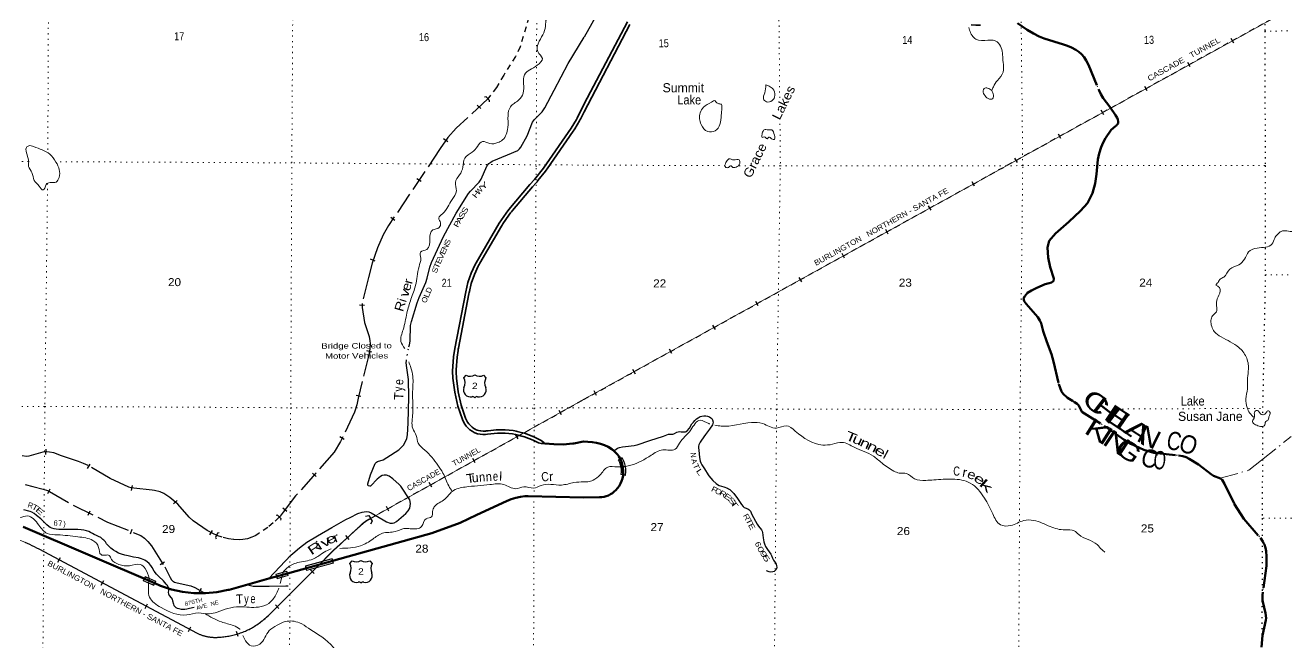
# Model space of a CAD drawing. Header units: feet. Extents: x -248627 to 3, y 0 to 184934.
# Drawn here: x -43174 to -15596, y 76431 to 89931 of the extents above; entities that cross this region are included whole.
import ezdxf
from ezdxf.enums import TextEntityAlignment as Align

# ---------------------------------------------------------------- set-up
doc = ezdxf.new("R2010")
doc.units = ezdxf.units.FT
doc.header["$LTSCALE"] = 80
for name, pattern in [('DOT_DASHED', [7.7, 5, -1.2, 0.3, -1.2]), ('DOTTED', [1.5, 0.3, -1.2]), ('LONG_DASH_SHORT_DASH', [9.9, 6, -1.2, 1.5, -1.2]), ('LONG_DASHED', [7.5, 6, -1.5]), ('SHORT_DASHED', [2.7, 1.5, -1.2])]:
    doc.linetypes.add(name, pattern=pattern)
for name, color, linetype, lineweight in [('11', 7, 'LONG_DASH_SHORT_DASH', 60), ('16', 7, 'Continuous', 25), ('20', 7, 'Continuous', 70), ('29', 7, 'Continuous', 25), ('30', 7, 'Continuous', 13), ('34', 7, 'Continuous', 25), ('39', 7, 'Continuous', 13), ('41', 7, 'Continuous', 13), ('44', 7, 'DOT_DASHED', 13), ('57', 7, 'Continuous', 13), ('6', 7, 'DOTTED', 25), ('63', 7, 'Continuous', 25), ('7', 7, 'DOTTED', 13)]:
    doc.layers.add(name, color=color, linetype=linetype, lineweight=lineweight)
doc.layers.add('12', color=7, linetype='Continuous')

msp = doc.modelspace()

# ---------------------------------------------------------------- linework, layer by layer
at = {"layer": '11'}
for points in [[(-21481.13, 89975.41), (-21272.68, 89832.97), (-21135.41, 89747.76), (-21007.46, 89682.47), (-20899.85, 89638.38), (-20474.47, 89513.74), (-20387.19, 89481.52), (-20300.76, 89444.22), (-20209.25, 89395.46), (-20140.62, 89351.37), (-20080.46, 89299.66), (-20027.07, 89236.07), (-19978.78, 89160.18), (-19927.94, 89068.61), (-19700, 88506.48), (-19661.86, 88426.78), (-19606.79, 88335.21), (-19466.97, 88149.54), (-19342.41, 87968.09), (-19305.97, 87908.32), (-19286.48, 87868.47), (-19278.01, 87830.31), (-19284.79, 87786.23), (-19300.04, 87762.91), (-19308.09, 87752.2), (-19321.23, 87737.48), (-19336.9, 87722.73), (-19431.38, 87645.06), (-19556.37, 87461.17), (-19610.6, 87364.51), (-19654.66, 87262.77), (-19697.03, 87129.66), (-19725.85, 86994), (-19753.95, 86677.69), (-19785.28, 86473.87), (-19840.12, 86259.61), (-19955.06, 86043.89), (-20103.88, 85871.57), (-20361.79, 85636.92), (-20649.66, 85375.09), (-20788.07, 85215.7), (-20829.85, 85074.6), (-20814.18, 84855.11), (-20767.18, 84640.84), (-20691.45, 84395.22), (-20696.67, 84339.04), (-20742.37, 84305.72), (-20788.07, 84291.35), (-20879.47, 84269.14), (-21062.27, 84192.71), (-21175.87, 84134.57), (-21260.74, 84078.39), (-21319.5, 84011.76), (-21349.53, 83954.93), (-21333.86, 83900.71), (-21290.77, 83837.99), (-21039.67, 83547.8), (-20995.68, 83477.4), (-20966.96, 83416), (-20921.26, 83239.62), (-20839, 83007.72), (-20742.37, 82739.88), (-20697.98, 82583.1), (-20578.71, 82082.71), (-20520.4, 81927.23), (-20482.54, 81873.66), (-20388.91, 81784.27), (-20279.8, 81717.43)], [(-20279.8, 81717.43), (-20233.15, 81692.88), (-20174.39, 81652.86), (-20144.36, 81615.63), (-20073.85, 81481.06), (-19521.22, 81133.11), (-19149.69, 80868.77), (-19006.04, 80780.41), (-18718.79, 80649.28), (-18504.64, 80583.95), (-17964.06, 80526.46), (-17868.46, 80511.03), (-17796.92, 80487.26), (-17730.05, 80453.54), (-17522.71, 80326.56), (-17244.33, 80108.63), (-17196.27, 80080.93), (-17044.8, 80024.75), (-17009.29, 79993.65), (-16956.01, 79907.16), (-16744.48, 79468.17), (-16598.24, 79242.14), (-16532.95, 79142.84), (-16172.56, 78723.44), (-16121.39, 78646.64), (-16104.72, 78609.9), (-16083.77, 78579.72), (-16058.72, 78508.15), (-16045.66, 78432.37), (-16036.76, 78317.1), (-16039.38, 78110.67), (-16129.22, 77474.7), (-16128.17, 77386.85), (-16118.77, 77323.15), (-16060.26, 77077.2), (-16048.26, 76971.7), (-16050.49, 76927.76), (-16125.55, 76592.48), (-16146.44, 76331.17)]]:
    msp.add_lwpolyline(points, dxfattribs=at)
at = {"layer": '16'}
for p, q in [((-33588.23, 82222.72), (-33536.92, 82281.48)), ((-33345.16, 82287.45), (-33345.44, 82287.25)), ((-33153.07, 82281.57), (-33101.68, 82222.72)), ((-36078.31, 78165.92), (-36027, 78224.68)), ((-35835.24, 78230.65), (-35835.52, 78230.45)), ((-35643.15, 78224.77), (-35591.76, 78165.92))]:
    msp.add_line(p, q, dxfattribs=at)
for centre, radius, start, end in [((-33781.21, 82112.09), 222.05, 332.97043, 29.75871), ((-33445.84, 82439.14), 182.07, 239.97227, 303.45418), ((-33244.06, 82438.64), 181.52, 236.33975, 300.08743), ((-33244.07, 82439.14), 182.07, 236.54582, 236.59441), ((-32908.71, 82112.09), 222.05, 150.24129, 207.02957), ((-33442.02, 81957.19), 151.42, 159.09177, 283.81923), ((-33247.9, 81957.19), 151.42, 256.18077, 20.90823), ((-36271.29, 78055.29), 222.05, 332.97043, 29.75871), ((-35935.92, 78382.34), 182.07, 239.97227, 303.45418), ((-35734.14, 78381.84), 181.52, 236.33975, 300.08743), ((-35734.15, 78382.34), 182.07, 236.54582, 236.59441), ((-35398.79, 78055.29), 222.05, 150.24129, 207.02957), ((-35932.1, 77900.39), 151.42, 159.09177, 283.81923), ((-35737.98, 77900.39), 151.42, 256.18077, 20.90823)]:
    msp.add_arc(centre, radius, start, end, dxfattribs=at)
for centre, major_axis, start_param, end_param in [((-33386.68, 81758.37), (-19.56, 51.67), 4.95877769, 6.28318531), ((-33303.23, 81758.37), (19.56, 51.67), 0, 1.32637542), ((-35876.76, 77701.57), (-19.56, 51.67), 4.95877769, 6.28318531), ((-35793.31, 77701.57), (19.56, 51.67), 0, 1.32637542)]:
    msp.add_ellipse(centre, major_axis=major_axis, ratio=0.929097, start_param=start_param, end_param=end_param, dxfattribs=at)
at = {"layer": '20', "lineweight": 35}
for points in [[(-30957.86, 88039.07), (-29955.22, 89944.7)], [(-30957.62, 88211.14), (-30007.36, 90006.5)], [(-22496.41, 89938.56), (-22392.79, 89930.06), (-22288.84, 89932.44)], [(-31812.09, 80785.34), (-31835.4, 80785.27), (-31894.47, 80789.4), (-31952.78, 80799.68), (-32069.31, 80857), (-32260.94, 80931.71), (-32459.33, 80985.98), (-32519.08, 80996.42), (-32683.22, 81013.1), (-32848.19, 81012.53), (-33065.33, 80989.05), (-33109.15, 80984.7), (-33168.63, 80984.23), (-33227.83, 80989.98), (-33286.1, 81001.89), (-33342.81, 81019.82), (-33357.08, 81026.72), (-33406, 81054.56), (-33451.75, 81087.37), (-33493.81, 81124.77), (-33531.74, 81166.37), (-33565.11, 81211.7), (-33593.56, 81260.27), (-33616.77, 81311.55), (-33717.11, 81604.36), (-33786.29, 81906.05), (-33823.55, 82213.32), (-33830.12, 82371.03), (-33809.76, 82682.15), (-33782.74, 82862.9), (-33543.52, 84100.51), (-33495.26, 84308.04), (-33425.58, 84509.39), (-33335.23, 84702.36), (-33315.11, 84739.13), (-32813.14, 85601.81), (-32663.32, 85824.88), (-32603.92, 85901.01), (-32141.81, 86446.59), (-32040.9, 86560.91), (-31844.4, 86807.44), (-31238.46, 87683.51), (-31124.08, 87871.64), (-31107.78, 87902.51), (-30957.62, 88211.14)], [(-31812.09, 80785.34), (-31840.2, 80811.27), (-31893.39, 80852.79), (-32038.45, 80925.36), (-32237.39, 81002.92), (-32420.01, 81052.88), (-32443.86, 81059.4), (-32470.01, 81063.97), (-32507.61, 81070.54), (-32679.55, 81088.01), (-32831.25, 81087.49), (-32853.32, 81087.42), (-32881.25, 81084.4), (-33050.63, 81066.08), (-33079.89, 81062.92), (-33100.63, 81060.86), (-33113.67, 81059.56), (-33165.3, 81059.16), (-33216.68, 81064.15), (-33267.26, 81074.48), (-33291.49, 81082.14), (-33313.68, 81089.16), (-33341.49, 81104.03), (-33365.55, 81117.72), (-33404.91, 81145.94), (-33441.11, 81178.13), (-33473.75, 81213.93), (-33502.46, 81252.94), (-33526.94, 81294.74), (-33535.91, 81314.55), (-33547.07, 81339.21), (-33555.76, 81364.55), (-33644.98, 81624.93), (-33712.41, 81918.97), (-33748.73, 82218.44), (-33754, 82345.06), (-33755.08, 82370.87), (-33753.49, 82395.06), (-33735.28, 82673.34), (-33712.81, 82823.67), (-33708.97, 82849.35), (-33704.27, 82873.67), (-33474.71, 84061.28), (-33469.62, 84087.64), (-33464.12, 84111.28), (-33423.2, 84287.26), (-33356.08, 84481.19), (-33269.06, 84667.04), (-33263.94, 84676.41), (-33249.86, 84702.14), (-33235.74, 84726.41), (-32763.32, 85538.31), (-32748.73, 85563.38), (-32731.99, 85588.31), (-32603.33, 85779.87), (-32566.14, 85827.54), (-32545.93, 85853.44), (-32525.51, 85877.54), (-32085.08, 86397.53), (-32006.74, 86486.28), (-31984.6, 86511.36), (-31964.74, 86536.28), (-31803.55, 86738.51), (-31783.46, 86763.72), (-31766.31, 86788.51), (-31194.07, 87615.85), (-31176.3, 87641.55), (-31161.8, 87665.85), (-31056.26, 87842.72), (-31041.11, 87868.11), (-31029.2, 87892.72), (-30957.86, 88039.07)]]:
    msp.add_lwpolyline(points, dxfattribs=at)
at = {"layer": '20'}
for points in [[(-31812.09, 80785.34), (-31621.82, 80770.04), (-31412.94, 80766.41), (-31204.83, 80784.64), (-31180.54, 80788.2), (-30967.77, 80830.36)], [(-30969.46, 79606.23), (-30620.66, 79614.02), (-30570.3, 79616.22), (-30520.44, 79623.68), (-30471.64, 79636.3), (-30424.43, 79653.96), (-30379.31, 79676.45), (-30336.8, 79703.54), (-30297.35, 79734.92), (-30261.4, 79770.25), (-30230.05, 79808.19), (-30193.78, 79857.77), (-30162.9, 79910.87), (-30137.73, 79966.9), (-30118.56, 80025.26), (-30105.6, 80085.3), (-30103.42, 80099.9), (-30102.49, 80186.38), (-30110.75, 80264.58), (-30128.31, 80366.85), (-30160.33, 80442.04), (-30197.87, 80506.34), (-30199.3, 80508.24), (-30234.75, 80555.46), (-30276.57, 80600.45), (-30322.87, 80640.83), (-30334.03, 80649.36), (-30353.56, 80663.41), (-30430.98, 80711.65), (-30513.01, 80751.53), (-30598.77, 80782.62), (-30687.3, 80804.57), (-30777.65, 80817.15), (-30967.77, 80830.36)], [(-37852.45, 77832.79), (-37440, 77948.02), (-36450.61, 78224.44), (-36425.26, 78231.52), (-34282.78, 78830.1), (-33667.07, 79053.96), (-33299.24, 79224.2), (-32650.01, 79525.94), (-32551.97, 79568.93), (-32449.97, 79601.44), (-32345.14, 79623.11), (-32251.52, 79633.01), (-32180.12, 79636.18), (-30969.46, 79606.23)], [(-43220.63, 78964.13), (-40341.23, 77730.29), (-40215.67, 77676.49), (-39978.22, 77596.87), (-39733.76, 77542.5), (-39484.95, 77513.98), (-39234.52, 77511.63), (-38985.21, 77535.47), (-38739.77, 77585.24), (-38718.62, 77590.79), (-37852.45, 77832.79)]]:
    msp.add_lwpolyline(points, dxfattribs=at)
at = {"layer": '29', "linetype": 'DOTTED'}
msp.add_line((-34842.63, 82595.31), (-34788.87, 82898.24), dxfattribs=at)
at = {"layer": '29'}
for points in [[(-29923.81, 91773.83), (-29588.71, 91424.03), (-29575.18, 91405.81), (-29575.18, 91372.15), (-29590.47, 91344.61), (-29605.31, 91327.36), (-29730.34, 91285.62), (-30087.46, 91130.09), (-30122.62, 91102.85), (-30147.09, 91069.19), (-30184.9, 90971.32), (-30243.42, 90809.07), (-30274.61, 90748.01), (-30309.18, 90708.08), (-30402.03, 90631.7), (-30448.32, 90567.32), (-30519.71, 90450.85), (-30955.61, 89670.7)], [(-34788.87, 82898.24), (-34777.26, 82944.73), (-34761.43, 83025.69), (-34748.27, 83370.08), (-34730.7, 83455.33), (-34604.06, 83865.3), (-34561.22, 83981.83), (-34417.33, 84309.7), (-34388.03, 84401.99), (-34329.75, 84645.81), (-34291.18, 84741.15), (-34029.86, 85309.57), (-33756.61, 85820.33), (-33483.61, 86252.54), (-33440.09, 86306.5), (-33250.13, 86504.03), (-33206.97, 86563.88), (-33084.37, 86850.65), (-33042.9, 86907.81), (-32998.7, 86940.1), (-32965.18, 86958.73), (-32629.82, 87097.86), (-32406.17, 87193.85), (-32365.5, 87230.81), (-32339.43, 87264.35), (-32203.94, 87515.49), (-32082.28, 87811.21), (-32041.45, 87871.85), (-31876.32, 88040.19), (-31817.97, 88129.02), (-31611.24, 88512.7), (-31307.59, 89093.87), (-30955.61, 89670.7)], [(-37852.45, 77832.79), (-37365.96, 78345.58), (-37323.13, 78382.85), (-37181.59, 78509.57), (-37017.7, 78628.84), (-36786.77, 78770.46), (-36471.32, 78953.71), (-36165.88, 79125.16), (-36072.76, 79169.88), (-35905.14, 79255.61), (-35812.02, 79289.15), (-35718.9, 79300.33), (-35659.3, 79292.88), (-35610.88, 79274.24), (-35350.14, 79121.43), (-35275.65, 79072.98), (-35197.42, 79046.89), (-35144.24, 79044.71), (-35108.03, 79054.34), (-35059.42, 79085.41), (-34853.83, 79255.3), (-34802.41, 79312.76), (-34765.16, 79376.12), (-34753.99, 79473.02), (-34768.38, 79553.14), (-34960.6, 79851.85), (-34997.96, 79894.17), (-35135.13, 80015.55), (-35220.51, 80074.92), (-35276.38, 80093.56), (-35328.05, 80094.71), (-35373.22, 80086.11), (-35406.74, 80067.47), (-35481.24, 80008.58), (-35620.53, 79863.99), (-35629.3, 79855.04), (-35644.2, 79853.17), (-35666.54, 79858.76), (-35682.37, 79873.67), (-35682.78, 79904.47), (-35627.81, 80105.73), (-35522.21, 80347), (-35496.13, 80376.81), (-35473.99, 80393.28), (-35350.87, 80432.72), (-35266.46, 80481.26), (-35010.38, 80651.67), (-34907.63, 80753.24), (-34859.21, 80831.51), (-34831.28, 80894.87), (-34818.2, 80979.39), (-34799.3, 81229.09), (-34789.44, 81803.13), (-34792.16, 82188.14), (-34840.58, 82493.76), (-34845.4, 82558.65), (-34842.63, 82595.31)], [(-30306.32, 80626.39), (-30255.76, 80663.81), (-30224.9, 80683.61), (-30182.66, 80697.25), (-30117.92, 80711.88), (-30054.64, 80721.36), (-29863.11, 80743.23), (-29834.28, 80749.68), (-29796.28, 80759.95), (-29523.25, 80852.19), (-29218.42, 80948.81), (-29111.24, 80987.76), (-29090.33, 80991.73), (-29031.87, 80989.85), (-29017.25, 80994.03), (-28995.39, 81001.26), (-28977.57, 81008.66), (-28925.95, 81035.68), (-28898.21, 81044.19), (-28866.88, 81048.37), (-28833.02, 81045.27), (-28743.66, 81044.19), (-28724.15, 81048.37), (-28701.89, 81065.09), (-28655.62, 81123.16), (-28598.73, 81214.4), (-28568.27, 81255.15), (-28534.85, 81292.75), (-28499.02, 81324.65), (-28461.74, 81351.24), (-28422.05, 81374.21), (-28382.45, 81388.05), (-28338.5, 81393.01), (-28296.72, 81388.84), (-28259.12, 81382.57), (-28217.34, 81367.95), (-28186.11, 81348.44), (-28167.21, 81330.35), (-28150.5, 81301.1), (-28138.32, 81254.37), (-28140.05, 81223.81), (-28150.09, 81192.16), (-28213.02, 81101.09)], [(-28213.02, 81101.09), (-28304.8, 80986.59), (-28392.87, 80859.89), (-28419.96, 80814.39), (-28445.96, 80760.48), (-28453.39, 80726.66), (-28455.47, 80689.05), (-28449.16, 80643.59), (-28431.42, 80481.75), (-28417.87, 80398.69), (-28408.4, 80366.16), (-28386.54, 80323.49), (-28327.38, 80234.89), (-28244.45, 80099.52), (-28227.78, 80077), (-28140.9, 79981.75), (-28073.2, 79911.98), (-28042.73, 79888.33), (-28004.27, 79872.29), (-27905.1, 79838.21), (-27820.45, 79809.63), (-27797.44, 79796.98), (-27770.31, 79778.29), (-27685.34, 79697.13), (-27599.69, 79587.91), (-27512.8, 79450.42), (-27479.96, 79406.48), (-27458.09, 79388.43), (-27438.18, 79377.23), (-27376.16, 79361.28), (-27354.62, 79347.99), (-27337.91, 79333.37), (-27321.2, 79306.21), (-27286.98, 79236.56), (-27169.97, 79021.61), (-27145.73, 78982.43), (-27076.8, 78900.97), (-27061.21, 78873.45), (-27055.91, 78844.57), (-27043.2, 78721.69), (-27030.84, 78637.77), (-27016.53, 78591.88), (-26989.06, 78535.41), (-26949.27, 78473.08), (-26875.59, 78368.22), (-26861.64, 78339.05), (-26841.67, 78282.59), (-26815.68, 78236.7), (-26779.95, 78182.09), (-26761.37, 78151.05), (-26747.66, 78110.62), (-26744.66, 78084.21), (-26750.93, 78048.7), (-26759.28, 78029.9), (-26776.53, 78012.57), (-26801.06, 77992.3), (-26833.84, 77979.84), (-26872.08, 77977.68), (-26910.33, 77981.91), (-26972.24, 78001.74)], [(-42254.48, 78907.61), (-42363.67, 78908.83), (-42442.3, 78908.83), (-42497.63, 78914.66), (-42541.31, 78921.94), (-42595.33, 78938.04), (-42625.89, 78951.41), (-42656.45, 78972.42), (-42698.47, 79008.7), (-42767, 79077.73), (-42836.89, 79137.43), (-42927.15, 79216.06), (-42979.57, 79256.83), (-43027.62, 79283.04), (-43063.26, 79299.01), (-43093.14, 79310.7), (-43203.8, 79338.37)], [(-40035.91, 77616.21), (-40039.84, 77631.94), (-40066.63, 77679.42), (-40090.8, 77711.96), (-40154.86, 77783.31), (-40255.33, 77879.41), (-40303.38, 77931.83), (-40352.88, 77995.89), (-40399.48, 78074.52), (-40428.6, 78119.65), (-40467.71, 78162.63), (-40511.59, 78199.74), (-40562.55, 78233.23), (-40629.53, 78263.8), (-40700.88, 78284.19), (-40804.25, 78304.57), (-40920.74, 78327.87), (-40998.67, 78345.98), (-41071.24, 78366.99), (-41131.87, 78391.93), (-41195.39, 78426.19), (-41243.98, 78457.45), (-41300.77, 78502.59), (-41353.18, 78552.1), (-41395.41, 78597.23), (-41422.66, 78636.27), (-41455.9, 78671.91), (-41474.99, 78689.1), (-41525, 78732.65), (-41571.59, 78757.41), (-41613.82, 78776.33), (-41667.69, 78801.09), (-41702.63, 78822.93), (-41746.31, 78844.77), (-41785.63, 78862.24), (-41833.68, 78879.71), (-41863.84, 78888.39), (-41893.37, 78894.27), (-41948.7, 78903.01), (-42021.51, 78907.38), (-42135.08, 78905.92), (-42234.09, 78907.38), (-42254.48, 78907.61)], [(-40035.91, 77616.21), (-40044.21, 77572.18), (-40047.12, 77532.87), (-40042.75, 77503.75), (-40026.73, 77467.35), (-39981.29, 77409.93), (-39965.58, 77382.9), (-39954.64, 77348.8), (-39936.34, 77275.8), (-39924.81, 77247.49), (-39905.51, 77220.61), (-39885.5, 77205.26), (-39852.01, 77189.25), (-39813.95, 77178), (-39769.01, 77168.86), (-39718.05, 77163.04), (-39683.39, 77164.63), (-39637.97, 77171.77), (-39586.23, 77184.35), (-39482.82, 77211.97)], [(-38329.02, 77699.64), (-38282.41, 77688.66), (-38224.17, 77674.1), (-38192.13, 77669.73), (-38141.17, 77665.37), (-38036.34, 77666.82), (-37838.61, 77670.23), (-37480.09, 77675.74), (-37426.05, 77675.2)]]:
    msp.add_lwpolyline(points, dxfattribs=at)
at = {"layer": '34', "linetype": 'SHORT_DASHED'}
for p, q in [((-30966.51, 81747.56), (-12872.98, 91757.62)), ((-35627.96, 79150.71), (-30966.51, 81747.54))]:
    msp.add_line(p, q, dxfattribs=at)
at = {"layer": '34', "lineweight": 13}
for p, q in [((-30953.99, 81755.89), (-12870.18, 91755.65)), ((-35628.34, 79149.24), (-30952.52, 81754.07)), ((-42877.02, 78481.4), (-39415.84, 76639.35))]:
    msp.add_line(p, q, dxfattribs=at)
at = {"layer": '34'}
for p, q in [((-16756.16, 89542.71), (-16809.69, 89639.51)), ((-17707.62, 89019.57), (-17761.15, 89116.36)), ((-18644.67, 88498.43), (-18698.19, 88595.23)), ((-19596.12, 87975.29), (-19649.65, 88072.08)), ((-20533.17, 87454.15), (-20586.69, 87550.95)), ((-21484.63, 86931.01), (-21538.15, 87027.8)), ((-22421.67, 86409.87), (-22475.2, 86506.66)), ((-23373.13, 85886.73), (-23426.65, 85983.52)), ((-24310.17, 85365.59), (-24363.7, 85462.38)), ((-25261.63, 84842.45), (-25315.16, 84939.24)), ((-26198.68, 84321.31), (-26252.2, 84418.1)), ((-27150.13, 83798.16), (-27203.66, 83894.96)), ((-28087.18, 83277.03), (-28140.7, 83373.82)), ((-29038.64, 82753.88), (-29092.16, 82850.68)), ((-29836.73, 82306.36), (-29890.26, 82403.15)), ((-30683.67, 81839.58), (-30737.19, 81936.38)), ((-31451.65, 81411.78), (-31505.48, 81508.41)), ((-32401.46, 80885.65), (-32455.29, 80982.27)), ((-33336.86, 80361.56), (-33390.69, 80458.19)), ((-34286.67, 79835.43), (-34340.5, 79932.05)), ((-35222.07, 79311.34), (-35275.9, 79407.97)), ((-36089.36, 78691.86), (-36163.76, 78773.71)), ((-42458.41, 78195.05), (-42406.44, 78292.7)), ((-41510.67, 77693.62), (-41458.71, 77791.26)), ((-36857.1, 77947.49), (-36935.26, 78025.75)), ((-40553.4, 77181.2), (-40501.43, 77278.84)), ((-37627.16, 77182.02), (-37705.33, 77260.28)), ((-39605.66, 76679.77), (-39553.7, 76777.41)), ((-38521.61, 76568.01), (-38554.01, 76673.77))]:
    msp.add_line(p, q, dxfattribs=at)
for points in [[(-35737.37, 79201.22), (-35659.8, 79215.25), (-35589.25, 79087.4), (-35625.5, 79024.64)], [(-36816.31, 78068.22), (-36433.95, 78452.42), (-36069.2, 78783.98), (-35905.21, 78939.85)], [(-43184.59, 78631.62), (-43132.35, 78609.18), (-43080.28, 78585.71), (-43028.55, 78560.94), (-42977.44, 78535.75), (-42926.79, 78509.71), (-42876.5, 78482.37), (-39415.34, 76640.33), (-39401.3, 76633.5), (-39387.17, 76627.03), (-39372.91, 76620.8), (-39358.5, 76614.69), (-39344.01, 76608.94), (-39329.49, 76603.47), (-39314.8, 76598.12), (-39300.04, 76593.13), (-39285.23, 76588.42), (-39270.23, 76583.91), (-39255.28, 76579.71), (-39240.24, 76575.69), (-39225.04, 76571.97), (-39209.89, 76568.59), (-39194.61, 76565.43), (-39179.34, 76562.48), (-39163.91, 76559.85), (-39148.56, 76557.46), (-39133.06, 76555.38), (-39117.63, 76553.55), (-39102.09, 76551.97), (-39086.59, 76550.69), (-39071.05, 76549.7), (-39055.51, 76548.9), (-39039.89, 76548.47), (-39024.27, 76548.24), (-39008.69, 76548.32), (-38993.12, 76548.61), (-38977.56, 76549.29), (-38961.98, 76550.18), (-38946.49, 76551.3), (-38930.97, 76552.7), (-38918.94, 76554.03), (-38893.29, 76555.79), (-38864.37, 76558.37), (-38835.55, 76561.3), (-38806.72, 76564.7), (-38778.08, 76568.83), (-38749.32, 76573.3), (-38720.77, 76578.23), (-38692.31, 76583.78), (-38664.06, 76589.79), (-38635.78, 76596.28), (-38607.62, 76603.13), (-38579.65, 76610.68), (-38551.79, 76618.6), (-38524.02, 76627.11), (-38496.35, 76635.97), (-38469.01, 76645.44), (-38441.75, 76655.26), (-38414.73, 76665.56), (-38387.79, 76676.47), (-38361.19, 76687.73), (-38334.55, 76699.46), (-38308.38, 76711.68), (-38282.19, 76724.37), (-38256.44, 76737.56), (-38230.79, 76751.1), (-38205.48, 76765.01), (-38194.27, 76771.47), (-38166.39, 76788.35), (-38139.05, 76805.78), (-38111.98, 76823.7), (-38084.96, 76842.03), (-38058.48, 76860.9), (-38032.44, 76880.16), (-38006.43, 76899.83)], [(-38006.43, 76899.83), (-37980.97, 76920.05), (-37955.96, 76940.64), (-37931.06, 76961.82), (-37906.77, 76983.28), (-37882.69, 77005.07), (-37858.97, 77027.49), (-37835.87, 77050.2), (-37813.05, 77073.4), (-37807.4, 77079.16), (-36820.87, 78064.54)]]:
    msp.add_lwpolyline(points, dxfattribs=at)
at = {"layer": '34', "lineweight": 13}
msp.add_lwpolyline([(-37806.62, 77078.39), (-36670.2, 78213.47), (-36433.19, 78451.62)], dxfattribs=at)
for centre, radius, start, end in [((-44455.6, 75617.07), 3270.52, 61.14011, 89.1736), ((-55259.21, 99401.38), 28165.78, 311.94372, 313.44145), ((-35202.6, 78308.9), 942.03, 116.86784, 137.04349), ((-39150.24, 78370.46), 1864.07, 300.87317, 316.12043), ((-39021.35, 78211.64), 1661.87, 273.53646, 299.86904), ((-39020.39, 77441.23), 894.09, 243.7498, 276.52189)]:
    msp.add_arc(centre, radius, start, end, dxfattribs=at)
at = {"layer": '34'}
msp.add_arc((-35110.23, 78175.1), 1096.47, 117.7187, 136.12238, dxfattribs=at)
at = {"layer": '39'}
for p, q in [((-37538.42, 77977.47), (-37604.05, 77724.04)), ((-37629.3, 77626.53), (-37635.08, 77604.23))]:
    msp.add_line(p, q, dxfattribs=at)
for points in [[(-30955.26, 90560.29), (-31135.53, 90462.11), (-31239.87, 90298.71), (-31299.96, 90151.52), (-31440.79, 90112.97), (-31682.33, 90104.47), (-31772.84, 90066.02), (-31798.69, 89912.84), (-31858.69, 89723.33), (-31960.95, 89527.7), (-31970.66, 89356.41), (-31869.7, 89207.5), (-31980.11, 89056.18), (-32257.47, 88848.13), (-32279.21, 88652.65), (-32288.86, 88447.11), (-32389.19, 88293.8), (-32568.05, 88148.39), (-32619.99, 87958.9), (-32623.47, 87692.93), (-32739.67, 87424.73), (-32844.23, 87366.11), (-33017.3, 87343.63), (-33178.44, 87391.69), (-33286.91, 87280.67), (-33401.4, 87159.56), (-33564.18, 87026.28), (-33606.05, 86830.76), (-33680.18, 86659.36), (-33770.43, 86495.98), (-33749.91, 86308.64), (-33844.14, 86121.08), (-34052.85, 85810.4), (-34133.17, 85713.54), (-34096.72, 85610.85), (-34124.69, 85508.03), (-34265.5, 85455.39), (-34329.53, 85269.9), (-34397.48, 85030), (-34530.21, 84971.33), (-34527.92, 84836.33), (-34565.8, 84656.94), (-34603.6, 84441.28), (-34639.44, 84247.78), (-34741.47, 83943.34), (-34831.43, 83636.91), (-34913.21, 83272.07), (-34961, 83018.1), (-34875.62, 82866.93)], [(-22544.9, 89878.93), (-22529.56, 89823.79), (-22390.25, 89624.58), (-22128.46, 89603.09), (-21923.03, 89567.34), (-21838.22, 89440.56), (-21797.33, 89122.15), (-21796.91, 88908.46), (-21921.39, 88724.68), (-22009.71, 88585.34), (-22041.76, 88502.6)], [(-26982.89, 88628.7), (-27008.72, 88451.23), (-27034.64, 88320.13), (-26970.09, 88257.8), (-26845.31, 88282.32), (-26785.13, 88395.37), (-26831.72, 88540.4), (-26908.33, 88596.64), (-26982.89, 88628.7)], [(-22041.76, 88502.6), (-22134.49, 88558.81), (-22208.96, 88548.53), (-22233.02, 88496.05), (-22190.53, 88389.32), (-22097.77, 88314.97), (-22029.33, 88323.21), (-22013.43, 88430.1), (-22041.76, 88502.6)], [(-27956.56, 88204.81), (-28025.04, 88218.74), (-28055.27, 88234.79), (-28091.6, 88279.04), (-28174.09, 88250.6), (-28343, 88137.26), (-28419.27, 88016.1), (-28396.63, 87760.14), (-28253.38, 87607.3), (-28088.31, 87625.88), (-27987.91, 87761.21), (-27960.12, 87964.9), (-27944.31, 88118.15), (-27948.47, 88186.68), (-27956.56, 88204.81)], [(-27061.37, 87572.13), (-27019.24, 87646.83), (-26934.67, 87645.04), (-26852.11, 87641.23), (-26795.52, 87526.46), (-26791.32, 87441.8), (-26859.79, 87447.67), (-26916.24, 87485.83), (-26952.41, 87449.44), (-27016.92, 87489.59), (-27061.19, 87475.37), (-27071.35, 87523.72), (-27061.37, 87572.13)], [(-43097.59, 86946.29), (-43134.13, 87097.34), (-43146.54, 87256.5), (-43098.31, 87296.89), (-42991.58, 87278.95), (-42638.96, 87110.34), (-42501.73, 86941.35), (-42428.92, 86774.24), (-42434.61, 86604.98), (-42498.81, 86504.12), (-42627.63, 86493.81), (-42718.12, 86451.33), (-42748.15, 86368.66), (-42782.29, 86330.32), (-42867, 86410.76), (-42979.99, 86539.5), (-43028.66, 86708.66), (-43101.41, 86845.54), (-43097.59, 86946.29)], [(-27877.46, 86874.48), (-27829.34, 86977.42), (-27789.13, 87009.78), (-27684.39, 86985.86), (-27567.62, 86990.2), (-27555.38, 86909.6), (-27635.76, 86828.75), (-27720.33, 86832.55), (-27744.55, 86860.71), (-27798.84, 86824.28), (-27857.23, 86824.13), (-27877.46, 86874.48)], [(-13454.35, 86351.92), (-13476.44, 86271.29), (-13637.35, 86192.24), (-13959.43, 86159.14), (-14144.53, 86090.11), (-14297.56, 86093.74), (-14434.32, 86016.77), (-14522.47, 85790.75), (-14703.45, 85675.37), (-14862.4, 85620.52), (-14977.01, 85539.58), (-15276.84, 85456.13), (-15455.97, 85419.38), (-15715.7, 85424.74), (-15798.12, 85358), (-15858.37, 85279.21), (-15918.52, 85146), (-16244.52, 85060.47), (-16429.59, 84975.32), (-16521.89, 84813.8), (-16644.48, 84694.53), (-16843.62, 84599.26), (-16974.15, 84425.54), (-17048.56, 84380.99), (-17094.23, 84306.33)], [(-17094.23, 84306.33), (-17142.93, 84245.68), (-17084.48, 84215.59), (-17052.09, 84124.96), (-17116.17, 83947.38), (-17129.98, 83800.18), (-17133.74, 83665.1), (-17220.15, 83576.17), (-17252.17, 83475.29), (-17179.22, 83235.58), (-17029.99, 83117.03), (-16642.98, 82888.23), (-16485.54, 82685.03), (-16432.66, 82415.03), (-16452.42, 82221.45), (-16455.98, 81979.52), (-16491.8, 81763.72), (-16459.21, 81572.29), (-16404.62, 81453.49), (-16310.28, 81354.02)], [(-34790.35, 82576.15), (-34741.88, 82441.58), (-34700.91, 82251.5), (-34704.64, 81923.53), (-34700.91, 81651.45), (-34700.91, 81446.47), (-34700.91, 81114.76), (-34626.63, 80961.51), (-34586.02, 80792.33), (-34436.75, 80641.49), (-34153.38, 80313.46), (-34041.64, 80142.02), (-33915.78, 79860.67), (-33838.49, 79735.52)], [(-16108.57, 81413.95), (-16052.27, 81452.4), (-16012.1, 81500.89), (-15961.69, 81464.74), (-15985.67, 81371.94), (-16011.69, 81291.23), (-16051.91, 81266.94), (-16087.97, 81174.11), (-16172.51, 81161.79), (-16279.29, 81197.79), (-16347.87, 81262.12), (-16311.78, 81338.83), (-16301.84, 81403.36), (-16293.94, 81486.04), (-16233.59, 81510.39), (-16187.17, 81454.06), (-16132.74, 81417.92), (-16108.57, 81413.95)], [(-30053.46, 80285.49), (-29934.47, 80313.15), (-29491.95, 80530.02), (-29232.45, 80647.63), (-28966.71, 80662.44), (-28870.32, 80795.75), (-28623.24, 81086.7), (-28422.31, 81296.88), (-28232.91, 81222.79), (-28206.55, 81216.27)], [(-28095.19, 81188.53), (-27958.97, 81167.07), (-27294.7, 81245.42), (-27053.05, 81221.86), (-26750.85, 81123.88), (-26535.51, 81174.84), (-26342, 81058.43), (-25741.41, 80753.58), (-25526.02, 80772.29), (-25316.7, 80811.14), (-25050.72, 80705), (-24633.57, 80510.55), (-24449.34, 80361.38), (-24187.98, 80185.13), (-24067.09, 80141.1), (-23910.02, 80131.43), (-23732.62, 80014.97), (-23488.93, 79981.34), (-23313.78, 79989.87), (-22899.06, 80009.1), (-22516.34, 79923.42), (-22205.64, 79593.62), (-22021.75, 79249.38), (-21854.18, 79011.93), (-21624.61, 78994.39), (-21346.97, 79101.97), (-21125.5, 79104.57), (-20766.86, 78970.44), (-20444.57, 78898.72), (-20243.2, 78881.1), (-20142.37, 78798.71), (-19741.27, 78576), (-19638.37, 78467.4), (-19573.84, 78411.13)], [(-30969.03, 79951.81), (-30876.48, 79950.23), (-30761.35, 79986.4), (-30610.55, 80095.66), (-30439.76, 80271.5), (-30234.4, 80276.07), (-30053.46, 80285.49)], [(-40464.55, 77842.96), (-40550.93, 78053.2), (-40655.79, 78141.66), (-40897.29, 78113.01), (-41126.84, 78142.81), (-41288.1, 78253.33), (-41338.61, 78341.9), (-41425.18, 78345.77), (-41517.8, 78357.69), (-41570.47, 78516.77), (-41695.58, 78667.65), (-42021.85, 78745.63), (-42468.83, 78791.16), (-42698.38, 78822.97), (-42875.89, 78999.96), (-43125.92, 79205.02), (-43290.91, 79168.44), (-43439.92, 79188.32), (-43726.18, 79389.28), (-43871.03, 79348.72), (-44112.85, 79475.21), (-44362.41, 79450.57), (-44591.67, 79343.36), (-44897.6, 79318.62), (-45243.99, 79396.57), (-45501.96, 79543.18), (-45755.6, 79546.74), (-45884.27, 79465.91), (-46053.7, 79630.82), (-46114.26, 79713.32), (-46202.82, 79705.1), (-46247.37, 79833.97), (-46388.41, 79896.17), (-46549.27, 79809.24), (-46806.54, 79617.35), (-46937.28, 79568.75), (-47217.36, 79701.22), (-47644.43, 79853.57), (-47829.56, 79823), (-47942.13, 79744.21), (-48163.72, 79820.37), (-48332.94, 79884.54), (-48442.04, 80075.75), (-48590.9, 80029.14), (-48630.78, 79843.69), (-48801.38, 79597.56), (-49052.69, 79443.97), (-49278.01, 79381.09), (-49568, 79434.96), (-49797.61, 79497), (-50256.47, 79447.8), (-50614.88, 79497.51), (-50884.99, 79674.33), (-51167.25, 79887.39)], [(-30969.03, 79951.81), (-31178.25, 79932.19), (-31451.91, 79879.3), (-31681.42, 79892.98), (-31898.78, 79870.42), (-32063.72, 79811.69), (-32273.14, 79841.52), (-32454.22, 79798.88), (-32708.04, 79889.08), (-33018.04, 79888.51), (-33553.39, 79835.14), (-33839.04, 79739.92), (-33999.74, 79572.38), (-34230.88, 79402.71), (-34268.92, 79301.89), (-34292.84, 79187), (-34409.5, 79142.46), (-34509.8, 78971.01), (-34610.35, 78922.47), (-34896.2, 78925.97), (-35085.29, 78861.15), (-35367.03, 78824.36), (-35576.12, 78697.04), (-35845.57, 78551.47), (-36295.1, 78494.67)], [(-47994.93, 78404.67), (-47983.26, 78212.82), (-47837.59, 77856.45), (-47580.57, 77194.02), (-47391.99, 76525.42), (-47258.71, 76324.18), (-47101.39, 76171.34), (-46955.7, 75806.91), (-46740.75, 75043.66), (-46663, 74437.32), (-46575.51, 73984.13), (-46273.04, 72755.6), (-46203.38, 72165.36), (-46004.97, 71611.63), (-45920.18, 71494.92), (-45748.4, 71164.79), (-45641.12, 70878.88), (-45463.61, 70699.88), (-45310.12, 70456.36), (-45305.61, 70222.64), (-45293.17, 70047.36), (-45200.19, 69860.15), (-45127.14, 69578.2), (-45121.92, 68997.92), (-45048.8, 68683.73), (-44814.97, 68527), (-44661.51, 68297.58), (-44660.35, 67735.43), (-44579.52, 67584.46), (-44458.38, 67411.4), (-44538.34, 67139.24), (-44644.3, 66786.44), (-44544.98, 66454.17), (-44379.46, 66230.82), (-44364.8, 65956.82), (-44368.48, 65789.58), (-44281.67, 65666.83), (-44289.19, 65408.91), (-44373.54, 65312.04), (-44482.06, 65223.18), (-44393.18, 65076.26), (-44372.47, 64796.23), (-44456.57, 64578.46), (-44685.55, 64332.22), (-44763.49, 64058.06), (-44813.98, 63163.35), (-44720.95, 62953.97), (-44404.36, 62684.56), (-44198.37, 62362.55), (-43972.01, 61923.72), (-43810.73, 61807.15), (-43578.86, 61626.24), (-43483.83, 61420.9), (-43547.66, 61138.69), (-43488.79, 60901.04), (-43449.96, 60619.03), (-43493.84, 60417.46), (-43569.86, 60187.62), (-43552.98, 59810.87), (-43792.03, 58595.45), (-43771.26, 58283.18), (-43702.54, 58148.3), (-43722.2, 57922.6), (-43774.23, 57769.37), (-43697.15, 57485.41), (-43781.36, 57326.08), (-43827.32, 57160.78), (-43757.79, 56633), (-43666.4, 56240.26), (-43663.89, 55998.48), (-43715.65, 55718.32), (-43753.55, 55553.03), (-43853.82, 55367.47), (-43748.38, 54996.92), (-43423.02, 54380.96), (-43289.98, 54292.55), (-43056.36, 54236.57), (-42872.66, 53987.06), (-42761.82, 53926.81), (-42550.5, 53947.35), (-42324.71, 53784.56), (-42082.42, 53432.4), (-41907.97, 52783.92), (-41947.45, 52407.06), (-41953.03, 52185.42), (-41897.86, 51784.55), (-41929.07, 51300.92), (-41886.12, 50974.59), (-41754.54, 50616.18), (-41606.36, 50020.04), (-41376.22, 49700.1), (-41186.1, 49263.21)], [(-36485.06, 78483.49), (-36526.03, 78468.58), (-36678.74, 78386.59), (-36883.6, 78259.87), (-37221.7, 78184.24), (-37452.95, 78062.92), (-37538.42, 77977.47)], [(-37635.08, 77604.23), (-37695.31, 77478.16), (-37851.95, 77292.5), (-38073.21, 77211.5), (-38487.9, 77216.78), (-38745.49, 77182.05), (-38978.83, 77101.03), (-39149.86, 77064.45), (-39385.42, 77084.16), (-39645.01, 77039.36), (-40202.94, 77201.54), (-40457.05, 77430.77), (-40481.53, 77587.89), (-40464.55, 77842.96)], [(-39250.52, 77068.29), (-38885.79, 76887.62), (-38619.91, 76805.5), (-38485.71, 76726.44), (-38481.03, 76720.2)], [(-38413.65, 76587.05), (-38357.53, 76473.52), (-38232.51, 76364.95), (-38047.39, 76403.57), (-37838.64, 76696.12), (-37669.79, 76813.29), (-37488.79, 76894.22), (-37180.74, 76866.58), (-36983.22, 76748.06), (-36438.85, 76331.98), (-36251.03, 76034.12), (-36097.59, 75812.76), (-35347.42, 75165.35), (-35097.15, 74849.47), (-35003.74, 74452.7), (-34918.76, 74241.3), (-34731.12, 74034.11), (-34327.3, 73440.46), (-33913.63, 72951.6), (-33751.88, 72611.38), (-33747.26, 72319.23), (-33706.5, 72079.53), (-33451.78, 71552.09), (-32995.09, 70704.66), (-32873.89, 70501.38), (-32708.34, 70261.91), (-32412.42, 70260.44), (-32148.83, 70315.33), (-31951.3, 70192.78), (-31622.82, 70016.08), (-31588.43, 69933.53), (-31616.41, 69836.76), (-31596.08, 69736.05)]]:
    msp.add_spline(points, degree=3, dxfattribs=at)
at = {"layer": '44'}
for points in [[(-21481.13, 89975.41), (-21272.68, 89832.97), (-21135.41, 89747.76), (-21007.46, 89682.47), (-20899.85, 89638.38), (-20474.47, 89513.74), (-20387.19, 89481.52), (-20300.76, 89444.22), (-20209.25, 89395.46), (-20140.62, 89351.37), (-20080.46, 89299.66), (-20027.07, 89236.07), (-19978.78, 89160.18), (-19927.94, 89068.61), (-19700, 88506.48), (-19661.86, 88426.78), (-19606.79, 88335.21), (-19466.97, 88149.54), (-19342.41, 87968.09), (-19305.97, 87908.32), (-19286.48, 87868.47), (-19278.01, 87830.31), (-19284.79, 87786.23), (-19300.04, 87762.91), (-19308.09, 87752.2), (-19321.23, 87737.48), (-19336.9, 87722.73), (-19431.38, 87645.06), (-19556.37, 87461.17), (-19610.6, 87364.51), (-19654.66, 87262.77), (-19697.03, 87129.66), (-19725.85, 86994), (-19753.95, 86677.69), (-19785.28, 86473.87), (-19840.12, 86259.61), (-19955.06, 86043.89), (-20103.88, 85871.57), (-20361.79, 85636.92), (-20649.66, 85375.09), (-20788.07, 85215.7), (-20829.85, 85074.6), (-20814.18, 84855.11), (-20767.18, 84640.84), (-20691.45, 84395.22), (-20696.67, 84339.04), (-20742.37, 84305.72), (-20788.07, 84291.35), (-20879.47, 84269.14), (-21062.27, 84192.71), (-21175.87, 84134.57), (-21260.74, 84078.39), (-21319.5, 84011.76), (-21349.53, 83954.93), (-21333.86, 83900.71), (-21290.77, 83837.99), (-21039.67, 83547.8), (-20995.68, 83477.4), (-20966.96, 83416), (-20921.26, 83239.62), (-20839, 83007.72), (-20742.37, 82739.88), (-20697.98, 82583.1), (-20578.71, 82082.71), (-20520.4, 81927.23), (-20482.54, 81873.66), (-20388.91, 81784.27), (-20279.8, 81717.43)], [(-20279.8, 81717.43), (-20233.15, 81692.88), (-20174.39, 81652.86), (-20144.36, 81615.63), (-20073.85, 81481.06), (-19521.22, 81133.11), (-19149.69, 80868.77), (-19006.04, 80780.41), (-18718.79, 80649.28), (-18504.64, 80583.95), (-17964.06, 80526.46), (-17868.46, 80511.03), (-17796.92, 80487.26), (-17730.05, 80453.54), (-17522.71, 80326.56), (-17244.33, 80108.63), (-17196.27, 80080.93), (-17044.8, 80024.75), (-17009.29, 79993.65), (-16956.01, 79907.16), (-16744.48, 79468.17), (-16598.24, 79242.14), (-16532.95, 79142.84), (-16172.56, 78723.44), (-16121.39, 78646.64), (-16104.72, 78609.9), (-16083.77, 78579.72), (-16058.72, 78508.15), (-16045.66, 78432.37), (-16036.76, 78317.1), (-16039.38, 78110.67), (-16129.22, 77474.7), (-16128.17, 77386.85), (-16118.77, 77323.15), (-16060.26, 77077.2), (-16048.26, 76971.7), (-16050.49, 76927.76), (-16125.55, 76592.48), (-16146.44, 76331.17)], [(-17054.68, 80028.41), (-16422.62, 80201.39), (-16149.72, 80421.82), (-15502.89, 80936.78)]]:
    msp.add_lwpolyline(points, dxfattribs=at)
at = {"layer": '57'}
for points in [[(-30210, 80427.14), (-30167.36, 80451.89), (-30122.59, 80477.88)], [(-30152.73, 80111.11), (-30148.01, 80164.04), (-30148.86, 80217.47), (-30155.28, 80270.51), (-30167.21, 80322.59), (-30184.52, 80373.14), (-30207.02, 80421.6), (-30210, 80427.14)], [(-30199.35, 80424.07), (-30163.34, 80444.97), (-30125.39, 80467)], [(-30144.12, 80117.56), (-30140, 80163.75), (-30140.87, 80218.02), (-30147.39, 80271.89), (-30159.51, 80324.79), (-30177.09, 80376.13), (-30199.35, 80424.07)], [(-30125.39, 80467), (-30096.3, 80403.9), (-30075.86, 80343.7), (-30061.83, 80281.67), (-30054.34, 80218.54), (-30053.51, 80154.95), (-30057.03, 80116.72), (-30058.52, 80100.51)], [(-30051.36, 80090.92), (-30049.06, 80115.99), (-30045.51, 80154.64), (-30046.35, 80219.06), (-30053.93, 80283.03), (-30068.15, 80345.87), (-30088.86, 80406.87), (-30115.83, 80465.37), (-30122.59, 80477.88)], [(-30051.36, 80090.92), (-30076.7, 80095.97), (-30104.08, 80101.42), (-30152.73, 80111.11)], [(-30058.52, 80100.51), (-30075.14, 80103.82), (-30102.52, 80109.27), (-30144.12, 80117.56)], [(-37050.7, 78111.93), (-37025.69, 78118.89), (-36490.08, 78268.1), (-36464.74, 78275.15)], [(-37022.53, 78010.77), (-37043.73, 78086.88), (-37050.7, 78111.93)], [(-37040.84, 78106.36), (-36487.93, 78260.39), (-36470.3, 78265.3)], [(-37016.97, 78020.63), (-37036.02, 78089.03), (-37040.84, 78106.36)], [(-37022.53, 78010.77), (-36462.42, 78166.81), (-36436.56, 78174.01)], [(-36446.42, 78179.57), (-36464.57, 78174.52), (-37016.97, 78020.63)], [(-36470.3, 78265.3), (-36465.46, 78247.91), (-36458.32, 78222.29), (-36446.42, 78179.57)], [(-36464.74, 78275.15), (-36457.75, 78250.06), (-36450.61, 78224.44)], [(-36450.61, 78224.44), (-36443.46, 78198.77), (-36436.56, 78174.01)]]:
    msp.add_lwpolyline(points, dxfattribs=at)
for points in [[(-40552.06, 77878.32), (-40322.15, 77780.14), (-40363.39, 77683.57), (-40593.3, 77781.76)], [(-40547.84, 77867.82), (-40332.64, 77775.92), (-40367.6, 77694.06), (-40582.8, 77785.97)], [(-37695.35, 77932.1), (-37454.53, 77999.22), (-37426.33, 77898.08), (-37667.15, 77830.95)], [(-37685.49, 77926.54), (-37460.08, 77989.36), (-37436.18, 77903.63), (-37661.59, 77840.8)]]:
    msp.add_lwpolyline(points, close=True, dxfattribs=at)
at = {"layer": '6'}
for points in [[(-16075.8, 91757.25), (-16072.54, 89804.49), (-16070.85, 86863.2), (-16066.2, 84474.3), (-16125.53, 81480.72), (-16125.71, 81418.25)], [(-16126.47, 81159.87), (-16132.36, 79151.98), (-16140.79, 76238.88), (-16138.16, 73854), (-16130.36, 70878.46), (-16099.04, 68233.6), (-16110.88, 62933.6), (-16173.05, 57631.44), (-16202.98, 52313.25), (-16158.45, 47015.41), (-16156.73, 45874.24)]]:
    msp.add_lwpolyline(points, dxfattribs=at)
at = {"layer": '63'}
for p, q in [((-33215.96, 88109.99), (-33295.97, 88186.37)), ((-33937.19, 87380.88), (-34027.03, 87445.36)), ((-34516.35, 86516.04), (-34610.49, 86574.08)), ((-35093.2, 85665.32), (-35183.04, 85729.83)), ((-35523.46, 84771.82), (-35625.51, 84814.47)), ((-35758.71, 83804.37), (-35868.91, 83813.4)), ((-35599.19, 82784.02), (-35706.63, 82810.17)), ((-35835.68, 81812.39), (-35943.12, 81838.54)), ((-36201.02, 80878.3), (-36298.02, 80931.35)), ((-42722.04, 80549.54), (-42716.87, 80660.01)), ((-41813.46, 80243.54), (-41753.75, 80336.61)), ((-36812.07, 80068.13), (-36897.16, 80138.73)), ((-42679.73, 79692.93), (-42631.81, 79792.59)), ((-40853.4, 79758.43), (-40829.13, 79866.31)), ((-39932.02, 79466.18), (-39850.25, 79540.64)), ((-41800.19, 79217.46), (-41752.27, 79317.12)), ((-37456.94, 79303.07), (-37544.44, 79370.65)), ((-40876.43, 78808.97), (-40835.58, 78911.73)), ((-39137.98, 78789.55), (-39079.9, 78883.65)), ((-40226.48, 78141.48), (-40131.02, 78197.31)), ((-39373.37, 77526.26), (-39318.65, 77622.36))]:
    msp.add_line(p, q, dxfattribs=at)
at = {"layer": '63', "linetype": 'SHORT_DASHED'}
for points in [[(-31898.8, 90572.3), (-31967.49, 90496.9), (-32038.67, 90393.43), (-32079.74, 90315.66), (-32164.5, 90100.48), (-32356.32, 89455.52), (-32453.48, 89244.79), (-32713, 88842.49), (-32871.86, 88570.88), (-33061.14, 88324.34)], [(-37624.15, 79175.83), (-37754.68, 79049.26), (-37870.76, 78950.98), (-38089.86, 78804.89), (-38145, 78771.01), (-38217.71, 78736.55), (-38318.48, 78706.48), (-38415.42, 78689.32), (-38493.23, 78680.39), (-38624.61, 78689.32), (-38733.03, 78705.92), (-38872.07, 78737.82), (-38995.65, 78782.46)]]:
    msp.add_lwpolyline(points, dxfattribs=at)
at = {"layer": '63', "linetype": 'LONG_DASHED'}
for points in [[(-33061.14, 88324.34), (-33751.99, 87679.98), (-33937.42, 87478.63), (-34101.03, 87234.44), (-35231.95, 85553.19), (-35346.44, 85349.35), (-35474.58, 85063.94), (-35591.34, 84731.6), (-35672.48, 84415), (-35808.18, 83845.81), (-35812.04, 83757.4), (-35754.9, 83430.31), (-35655.21, 83126.96), (-35638.53, 83030.21), (-35634.71, 82972.78), (-35641.08, 82848.97), (-35663.27, 82725.97), (-35898.45, 81775.11), (-35926.81, 81631.33), (-35976.04, 81471.58), (-36281.42, 80832.33), (-36423.98, 80597.49), (-36825.5, 80134.07), (-37263.57, 79640.8), (-37537.09, 79284.88), (-37602.44, 79196.88), (-37624.15, 79175.83)], [(-42379.16, 80519.75), (-42551.38, 80582.29), (-42640.68, 80599.4), (-42701.28, 80603.86), (-42791.81, 80594.92), (-43096.7, 80509.41), (-43145.28, 80501.84), (-43242.11, 80514.51)], [(-38995.65, 78782.46), (-39059.57, 78810.57), (-39194.78, 78887.15), (-39503.46, 79099.03), (-39590.98, 79173.14), (-39835.88, 79459.85), (-40011.13, 79609.57), (-40141.71, 79696.81), (-40227.98, 79727), (-40349.57, 79758.96), (-40402.88, 79768.04), (-40801.16, 79810.02), (-40859.84, 79818.96), (-40905.84, 79833.71), (-41314.91, 80021.35), (-41795.63, 80302.64), (-41899.84, 80349.88), (-42012.48, 80397.09), (-42141.89, 80440.61), (-42379.16, 80519.75)], [(-43758.31, 80038.59), (-43010.82, 79849.46), (-42782.26, 79788.92), (-42690.46, 79759.83), (-42641.25, 79740.83), (-42128.55, 79441.27), (-41372.84, 79068.65), (-40646.52, 78776.95), (-40567.9, 78719.32), (-40496.47, 78647.85), (-40413.12, 78548.8), (-40125.63, 78090.34), (-40005.11, 77855.3), (-39975.71, 77810.24), (-39948.55, 77780.98), (-39931.71, 77770.03), (-39909, 77759.28), (-39884.51, 77749.61), (-39851.15, 77740.84), (-39553.83, 77673.99), (-39465.36, 77642.12), (-39235.1, 77511.57)]]:
    msp.add_lwpolyline(points, dxfattribs=at)
at = {"layer": '63'}
for points in [[(-33028.24, 88254.96), (-33021.86, 88287.51), (-33098.4, 88364.11), (-33131.75, 88358.84)], [(-37586.17, 79110.37), (-37579.79, 79142.92), (-37656.34, 79219.52), (-37689.69, 79214.25)], [(-38935.04, 78833.51), (-38967.81, 78828.37), (-39013.61, 78730.25), (-38997.25, 78700.71)]]:
    msp.add_lwpolyline(points, dxfattribs=at)
at = {"layer": '7'}
for p, q in [((-42662.24, 91794.37), (-42679.82, 87140.09)), ((-26701.44, 90522.7), (-26680.44, 88344.65)), ((-43102.7, 86949.08), (-48118.01, 86949.16)), ((-27873.25, 86860.79), (-30959.46, 86874.4)), ((-27422.29, 86858.8), (-27594.38, 86859.56)), ((-19311.52, 81540.58), (-16122.94, 81555.03))]:
    msp.add_line(p, q, dxfattribs=at)
for points in [[(-37395.59, 76146.86), (-37394.89, 76265.74), (-37370.96, 81643.3), (-37346.4, 86922.61), (-37316.38, 91784.88)], [(-31986.45, 91776.67), (-32004.44, 86805.74), (-32047.2, 81562.66), (-32060.39, 76241.3), (-32060.37, 76206.76)], [(-21418.88, 67128.71), (-21418.51, 68261.94), (-21451.92, 70951.15), (-21454.12, 76218.86), (-21426.19, 81531), (-21368.1, 86861.36), (-21420.4, 91764.14)], [(0, 89848.22), (-3547.3, 89869.7), (-8806.28, 89859.9), (-14014.86, 89809.91), (-16072.54, 89804.49)], [(-26674.96, 87776.67), (-26666.79, 86929.79), (-26747.63, 81541.19), (-26793.08, 76293.23), (-26769.19, 70884.74), (-26737.84, 68221.74), (-26737.56, 62905.64), (-26817.84, 57597.39), (-26865.89, 52281.16), (-26799.28, 46983.32)], [(-30959.46, 86874.4), (-32001.79, 86880.05), (-37346.4, 86922.61), (-42505.94, 86948.19)], [(-16070.85, 86863.2), (-21368.1, 86861.36), (-26669.38, 86855.48), (-27090.41, 86857.34)], [(-42686.76, 86473.06), (-42744.36, 81597.4), (-42787.72, 76263.89), (-42734.48, 70944.67)], [(-16066.2, 84474.3), (-14012.56, 84489.78), (-8769.74, 84527.77), (-3557.09, 84553.58), (0, 84558.83)], [(-61937.07, 81673.53), (-58578.72, 81650.9), (-53359.01, 81648.41), (-48171.44, 81615.63), (-42744.36, 81597.4), (-37373.61, 81568.99), (-32047.2, 81562.66), (-30966.76, 81569.46)], [(-30966.76, 81569.46), (-26747.63, 81541.19), (-21426.19, 81531), (-20035, 81537.3)], [(-5918.89, 79225.04), (-8789.59, 79207.58), (-14046.5, 79165.53), (-16132.36, 79151.98)]]:
    msp.add_lwpolyline(points, dxfattribs=at)

# ---------------------------------------------------------------- texts
at = {"layer": '12'}
for s, rotation, width, p in [('C', 320.06, 1.45, (-19893.02, 81529.96)), ('H', 322.337, 1.5, (-19657.58, 81357.1)), ('E', 326.233, 1.4, (-19413.76, 81198.02)), ('L', 325.657, 1.65, (-19181.19, 81042.88)), ('K', 328.164, 1.4, (-19838.5, 80898.71)), ('I', 327.371, 1.35, (-19645.45, 80782.49)), ('N', 326.432, 1.45, (-19419.81, 80634.54)), ('A', 327.189, 1.55, (-18950.44, 80887.39)), ('N', 333.91, 1.25, (-18691.04, 80751.54)), ('G', 324.299, 1.3, (-19166.06, 80464.3)), ('C', 349.206, 0.8, (-18094.96, 80646.44)), ('O', 340.371, 0.9, (-17809.77, 80578.47)), ('C', 343.052, 0.9, (-18650.85, 80270.86)), ('O', 354.807, 0.65, (-18389.18, 80222.85))]:
    msp.add_text(s, height=400, rotation=rotation, dxfattribs=dict(at, width=width)).set_placement(p, align=Align.CENTER)
at = {"layer": '16', "width": 1.2}
for p in [(-33346.31, 81975.68), (-35836.39, 77918.88)]:
    msp.add_text(' 2 ', height=140, dxfattribs=at).set_placement(p, align=Align.CENTER)
at = {"layer": '30'}
for s, height, rotation, width, p in [('H', 120, 51.113, 1.4, (-33271.95, 86201.56)), ('Y', 120, 43.664, 1.8, (-33106.82, 86375.59)), ('S', 120, 61.622, 1.3, (-33575.96, 85750.33)), ('S', 120, 57.722, 1.4, (-33513.61, 85849.26)), ('P', 120, 61.854, 1.3, (-33681.09, 85558.73)), ('A', 120, 61.854, 1.35, (-33632.04, 85649.34)), ('S', 120, 65.31, 1.2, (-33888.27, 85162.68)), ('V', 120, 65.31, 1.25, (-34028.58, 84857.49)), ('E', 120, 65.31, 1.2, (-33980.62, 84961.79)), ('N', 120, 65.31, 1.1, (-33935.44, 85060.09)), ('T', 120, 65.62, 1.4, (-34119.67, 84655.71)), ('E', 120, 65.31, 1.2, (-34074.56, 84757.47)), ('S', 120, 68.88, 1.15, (-34159.64, 84556.01)), ('D', 120, 66.305, 1.1, (-34295.26, 84115.04)), ('L', 120, 66.305, 1.35, (-34339.89, 84013.38)), ('Bridge Closed to', 120, 0.256, 1.3, (-35930.43, 82863.67)), ('Motor Vehicles', 120, 0.256, 1.3, (-35929.45, 82643.67)), ('N', 120, 276.255, 0.75, (-28627.44, 80526.27)), ('T', 120, 292.141, 1.3, (-28559.04, 80262.53)), ('L', 120, 303.732, 1.65, (-28477.57, 80128.9)), ('F', 120, 333.343, 1.35, (-28134.81, 79723.89)), ('O', 120, 331.893, 1.15, (-28048.11, 79683.85)), ('R', 120, 331.305, 1.2, (-27948.79, 79634.35)), ('R', 120, 343.207, 0.95, (-43078.05, 79378.27)), ('T', 120, 332.558, 1.45, (-42986.9, 79334.53)), ('E', 120, 325.428, 1.45, (-27852.5, 79570.27)), ('S', 120, 312.924, 1.75, (-27768.69, 79491.15)), ('T', 120, 308.103, 1.8, (-27720.15, 79419.37)), ('E', 120, 318.939, 1.7, (-42894.73, 79263.58)), ('R', 120, 297.762, 1.2, (-27455.08, 79152.49)), ('T', 120, 298.562, 1.5, (-27399.75, 79050.13)), ('7', 120, 357.664, 0.8, (-42408.83, 78984.41)), ('E', 120, 298.562, 1.3, (-27342.92, 78941.92)), ('6', 120, 288.488, 1.25, (-27208.17, 78564.07)), ('0', 120, 297.097, 1.55, (-27149.48, 78442.16)), ('9', 120, 304.169, 1.65, (-27080.69, 78333.72)), ('5', 120, 305.094, 1.7, (-27020.87, 78239.19)), ('8', 90, 15.382, 1.1, (-39638.31, 77242.95)), ('7', 90, 15.382, 1.1, (-39567.44, 77258.93)), ('6', 90, 15.382, 1.2, (-39492.72, 77281.1)), ('T', 90, 15.382, 1.15, (-39413.57, 77301.31)), ('A', 90, 15.382, 1.05, (-39383.22, 77155.47)), ('H', 90, 15.382, 0.85, (-39334.05, 77319.43)), ('V', 90, 15.382, 1.05, (-39313.85, 77174.84)), ('N', 90, 15.382, 0.95, (-39065.16, 77243.6))]:
    msp.add_text(s, height=height, rotation=rotation, dxfattribs=dict(at, width=width)).set_placement(p, align=Align.CENTER)
for s, height, rotation, p in [('W', 120, 47.353, (-33208.4, 86274.62)), ('O', 120, 69.815, (-34386.78, 83908.58)), ('A', 120, 284.622, (-28605.62, 80383.27)), ('6', 120, 353.618, (-42516.76, 78989.28)), (')', 120, 359.36, (-42317.34, 78977.08)), ('E', 90, 15.382, (-39228.04, 77199.02)), ('E', 90, 15.382, (-38977.94, 77267.37))]:
    msp.add_text(s, height=height, rotation=rotation, dxfattribs=at).set_placement(p, align=Align.CENTER)
at = {"layer": '34'}
for s, rotation, width, p in [('CASCADE   TUNNEL', 28.941, 1.15, (-18597.26, 88704.28)), ('BURLINGTON   NORTHERN - SANTA FE', 28.941, 1.1, (-25886.17, 84668.96)), ('TUNNEL', 29.122, 1.05, (-33798.5, 80284.35)), ('BURLINGTON   NORTHERN - SANTA FE', 331.978, 1.1, (-42700.09, 78129.62))]:
    msp.add_text(s, height=120, rotation=rotation, dxfattribs=dict(at, width=width)).set_placement(p)
msp.add_text('CASCADE', height=120, rotation=29.122, dxfattribs=at).set_placement((-34786.92, 79744.24))
at = {"layer": '41'}
for s, p in [('Summit', (-29240.85, 88464.52)), ('Susan Jane', (-17972.42, 81281.84))]:
    msp.add_text(s, height=200, dxfattribs=at).set_placement(p)
for s, rotation, width, p in [('Lakes', 63.718, 1.1, (-26680.62, 87844.84)), ('Grace', 63.718, 1.1, (-27310.72, 86572.32)), ('r', 76.375, 1.15, (-34720.17, 84260.52)), ('v', 70.279, 1.25, (-34815.5, 83968.64)), ('e', 72.104, 1.15, (-34772.32, 84105.47)), ('R', 73.831, 1.15, (-34917.81, 83655.06)), ('e', 85.023, 0.85, (-34915.15, 82060.47)), ('y', 91.132, 0.8, (-34922.92, 81925.56)), ('T', 86.957, 1.05, (-34915.22, 81732.6)), ('T', 7.265, 1.15, (-33522.09, 79916.19)), ('n', 4.545, 0.9, (-33246.25, 79950.68)), ('n', 3.119, 0.9, (-33102.15, 79961.21)), ('e', 0.642, 0.75, (-32948.29, 79972.05)), ('C', 5.915, 0.85, (-31882.39, 79953.74)), ('R', 33.95, 1.55, (-36920.43, 78336.11)), ('i', 31.863, 1.35, (-36733.65, 78453.04)), ('v', 29.623, 1.55, (-36651.8, 78504.31)), ('e', 25.459, 1.35, (-36540.96, 78570.45)), ('r', 22.595, 1.4, (-36403.88, 78615.37)), ('y', 359.304, 0.75, (-38390.4, 77294.45)), ('e', 359.233, 0.75, (-38251.94, 77295.65))]:
    msp.add_text(s, height=200, rotation=rotation, dxfattribs=dict(at, width=width)).set_placement(p)
at = {"layer": '41', "width": 0.9}
for p in [(-28919.62, 88200), (-17913.39, 81617.01)]:
    msp.add_text('Lake', height=200, dxfattribs=at).set_placement(p)
at = {"layer": '41'}
for s, rotation, p in [('i', 72.979, (-34850.1, 83863.31)), ('u', 6.121, (-33401.67, 79934.07)), ('l', 358.548, (-32812.71, 79972.11)), ('r', 3.236, (-31716.93, 79965.61)), ('T', 2.596, (-38566.45, 77284.84))]:
    msp.add_text(s, height=200, rotation=rotation, dxfattribs=at).set_placement(p)
for s, rotation, width, p in [('T', 337.462, 1.5, (-25153.69, 80836.19)), ('u', 336.457, 1.45, (-25015.05, 80776.52)), ('n', 335.068, 1.45, (-24850.31, 80701.25)), ('n', 333.931, 1.45, (-24692.27, 80625.42)), ('e', 327.973, 1.55, (-24535.09, 80533.75)), ('l', 331.495, 1.2, (-24409.97, 80460.26)), ('C', 359.171, 0.75, (-22814.88, 80083.93)), ('r', 349.609, 1.1, (-22652.01, 80058.81)), ('e', 340.155, 1.2, (-22516.9, 80015.26)), ('e', 328.802, 1.5, (-22363.94, 79924.36)), ('k', 317.708, 2.15, (-22234.15, 79789.02))]:
    msp.add_text(s, height=200, rotation=rotation, dxfattribs=dict(at, width=width)).set_placement(p, align=Align.CENTER)
at = {"layer": '7'}
for s, rotation, width, p in [('17', 0.105, 0.85, (-39918.23, 89604.02)), ('16', 0.105, 0.85, (-34567.9, 89583.35)), ('14', 0.151, 0.85, (-24001.96, 89521.61)), ('13', 0.151, 0.85, (-18717.48, 89524.27)), ('15', 0.151, 0.85, (-29325.54, 89449.93)), ('20', 0.105, 1.1, (-40054.38, 84227.65)), ('23', 0.151, 1.1, (-24077.01, 84216.61)), ('24', 0.151, 1.1, (-18821.23, 84216.71)), ('21', 0.105, 0.85, (-34070.99, 84212.35)), ('22', 0.151, 1.1, (-29447.12, 84199.72)), ('29', 0.105, 1.1, (-40183.43, 78829.99)), ('27', 0.151, 1.1, (-29505.33, 78871.74)), ('26', 0.151, 1.1, (-24119.31, 78785.49)), ('25', 0.151, 1.1, (-18785.42, 78842.6)), ('28', 0.105, 1.1, (-34645.71, 78400.89))]:
    msp.add_text(s, height=175, rotation=rotation, dxfattribs=dict(at, width=width)).set_placement(p)

doc.saveas('drawing.dxf')
